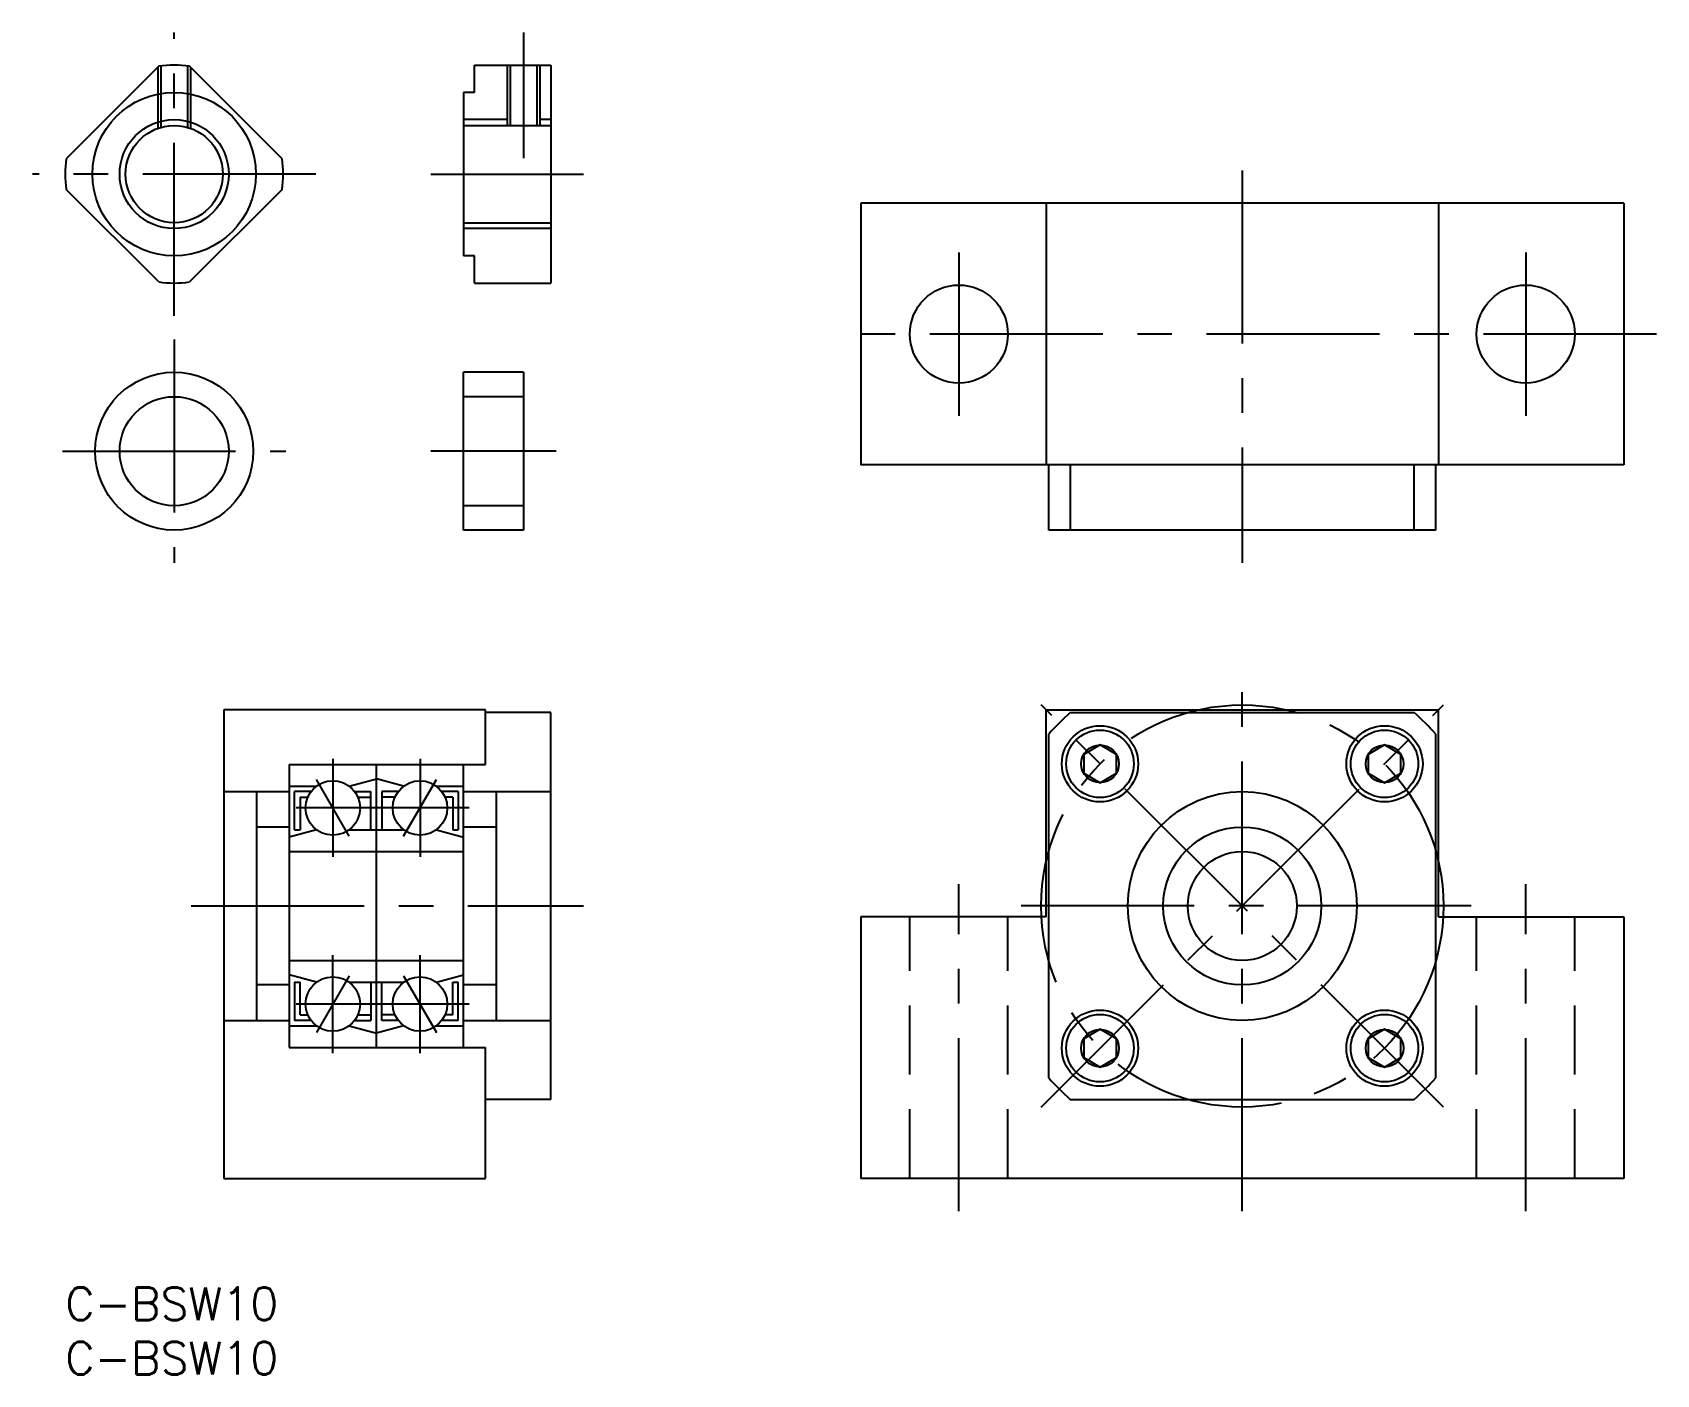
# Model space of a CAD drawing. Extents: x -3 to 146, y -8 to 115.
import ezdxf

# ---------------------------------------------------------------- set-up
doc = ezdxf.new("R2010")
doc.units = 0
doc.header["$LTSCALE"] = 0.5
doc.linetypes.add('CENTER', pattern=[50.8, 31.75, -6.35, 6.35, -6.35])
doc.linetypes.add('DASHED', pattern=[19.05, 12.7, -6.35])
for name, color, linetype in [('MSM_CENTER', 1, 'CENTER'), ('MSM_CONTINUOUS', 7, 'CONTINUOUS'), ('MSM_DASHED', 4, 'DASHED'), ('MSM_NARROW', 5, 'CONTINUOUS'), ('MSM_PART_NUMBER', 7, 'CONTINUOUS')]:
    doc.layers.add(name, color=color, linetype=linetype)
doc.styles.get("Standard").update_dxf_attribs({"font": 'txt.shx', "height": 3, "bigfont": 'bigfont.shx'})

# ---------------------------------------------------------------- blocks, each defined once
blk = doc.blocks.new('*U3')
at = {"layer": 'MSM_PART_NUMBER'}
blk.add_text('C-BSW10', height=3, dxfattribs=at).set_placement((0, -3))
blk = doc.blocks.new('*U4')
at = {"layer": 'MSM_PART_NUMBER'}
blk.add_text('C-BSW10', height=3, dxfattribs=at).set_placement((0, -8))

msp = doc.modelspace()

# ---------------------------------------------------------------- linework, layer by layer
at = {"layer": 'MSM_CENTER'}
for p, q in [((10, 89.17), (10, 115.17)), ((42.05, 115.17), (42.05, 103.63)), ((23, 102.17), (-3, 102.17)), ((33.55, 102.17), (47.55, 102.17)), ((107.98, 102.49), (107.98, 66.49)), ((81.98, 94.99), (81.98, 79.99)), ((133.98, 94.99), (133.98, 79.99)), ((10, 86.99), (10, 66.49)), ((145.98, 87.49), (69.98, 87.49)), ((-0.25, 76.74), (20.25, 76.74)), ((45.05, 76.74), (33.55, 76.74)), ((107.98, 7), (107.98, 56.45)), ((89.53, 16.55), (126.43, 53.45)), ((126.43, 16.55), (89.53, 53.45)), ((24.55, 48.5), (24.55, 39.5)), ((32.55, 48.5), (32.55, 39.5)), ((26.05, 41.4), (23.05, 46.6)), ((31.05, 41.4), (34.05, 46.6)), ((37.05, 44), (20.05, 44)), ((81.98, 7), (81.98, 37)), ((133.98, 7), (133.98, 37)), ((11.55, 35), (47.55, 35)), ((128.98, 35), (86.98, 35)), ((24.55, 21.5), (24.55, 30.5)), ((32.55, 21.5), (32.55, 30.5)), ((26.05, 28.6), (23.05, 23.4)), ((31.05, 28.6), (34.05, 23.4)), ((37.05, 26), (20.05, 26))]:
    msp.add_line(p, q, dxfattribs=at)
msp.add_circle((107.98, 35), 18.45, dxfattribs=at)
at = {"layer": 'MSM_CONTINUOUS'}
for p, q in [((8.59, 112.07), (0.1, 103.58)), ((19.9, 103.58), (11.41, 112.07)), ((37.55, 112.17), (44.55, 112.17)), ((37.55, 109.67), (37.55, 112.17)), ((40.82, 112.17), (40.82, 106.63)), ((43.28, 112.17), (43.28, 106.63)), ((44.55, 112.17), (44.55, 92.17)), ((36.55, 109.67), (36.55, 94.67)), ((37.55, 109.67), (36.55, 109.67)), ((36.55, 106.63), (44.55, 106.63)), ((8.59, 92.27), (0.1, 100.75)), ((19.9, 100.75), (11.41, 92.27)), ((72.98, 99.49), (72.98, 75.49)), ((142.98, 99.49), (72.98, 99.49)), ((89.98, 99.49), (89.98, 75.49)), ((125.98, 99.49), (125.98, 75.49)), ((142.98, 99.49), (142.98, 75.49)), ((36.55, 97.71), (44.55, 97.71)), ((37.55, 94.67), (36.55, 94.67)), ((37.55, 92.17), (37.55, 94.67)), ((37.55, 92.17), (44.55, 92.17)), ((36.55, 69.49), (36.55, 83.99)), ((42.05, 83.99), (36.55, 83.99)), ((42.05, 83.99), (42.05, 69.49)), ((42.05, 81.74), (36.55, 81.74)), ((142.98, 75.49), (72.98, 75.49)), ((90.23, 69.49), (90.23, 75.49)), ((92.2, 75.49), (92.2, 69.49)), ((123.76, 69.49), (123.76, 75.49)), ((125.73, 69.49), (125.73, 75.49)), ((42.05, 71.74), (36.55, 71.74)), ((42.05, 69.49), (36.55, 69.49)), ((125.73, 69.49), (90.23, 69.49)), ((14.55, 53), (14.55, 10)), ((38.55, 53), (14.55, 53)), ((38.55, 48), (38.55, 53)), ((44.55, 52.75), (38.55, 52.75)), ((44.55, 17.25), (44.55, 52.75)), ((89.98, 53), (125.98, 53)), ((89.98, 34), (89.98, 53)), ((92.2, 52.75), (123.76, 52.75)), ((125.98, 34), (125.98, 53)), ((90.23, 19.22), (90.23, 50.78)), ((125.73, 19.22), (125.73, 50.78)), ((94.93, 49.78), (93.43, 48.91)), ((96.43, 48.91), (94.93, 49.78)), ((121.03, 49.78), (119.53, 48.91)), ((122.53, 48.91), (121.03, 49.78)), ((20.55, 48), (20.55, 22)), ((20.55, 48), (38.55, 48)), ((28.55, 22), (28.55, 48)), ((36.55, 22), (36.55, 48)), ((93.43, 48.91), (93.43, 47.18)), ((96.43, 47.18), (96.43, 48.91)), ((119.53, 48.91), (119.53, 47.18)), ((122.53, 47.18), (122.53, 48.91)), ((26.05, 46), (28.55, 46.67)), ((31.05, 46), (28.55, 46.67)), ((93.43, 47.18), (94.93, 46.31)), ((94.93, 46.31), (96.43, 47.18)), ((119.53, 47.18), (121.03, 46.31)), ((121.03, 46.31), (122.53, 47.18)), ((14.55, 45.5), (20.55, 45.5)), ((17.55, 45.5), (17.55, 24.5)), ((20.55, 46), (23.05, 46)), ((22.55, 45.5), (21.05, 45.5)), ((21.05, 42), (21.05, 45.5)), ((21.55, 45), (21.55, 42)), ((21.55, 45), (22.26, 45)), ((26.55, 45.5), (28.05, 45.5)), ((26.84, 45), (28.05, 45)), ((28.05, 42), (28.05, 45.5)), ((29.05, 45.5), (29.05, 42)), ((30.55, 45.5), (29.05, 45.5)), ((30.26, 45), (29.05, 45)), ((34.05, 46), (36.55, 46)), ((36.05, 45.5), (34.55, 45.5)), ((35.55, 45), (34.84, 45)), ((35.55, 45), (35.55, 42)), ((36.05, 45.5), (36.05, 42)), ((36.55, 45.5), (44.55, 45.5)), ((39.55, 45.5), (39.55, 24.5)), ((20.55, 42.25), (17.55, 42.25)), ((23.05, 42), (20.55, 41.33)), ((21.05, 42), (21.55, 42)), ((26.05, 42), (31.05, 42)), ((34.05, 42), (36.55, 41.33)), ((35.55, 42), (36.05, 42)), ((39.55, 42.25), (36.55, 42.25)), ((20.55, 40), (36.55, 40)), ((72.98, 34), (72.98, 10)), ((89.98, 34), (72.98, 34)), ((125.98, 34), (142.98, 34)), ((142.98, 34), (142.98, 10)), ((20.55, 30), (36.55, 30)), ((23.05, 28), (20.55, 28.67)), ((34.05, 28), (36.55, 28.67)), ((20.55, 27.75), (17.55, 27.75)), ((21.05, 28), (21.55, 28)), ((21.05, 28), (21.05, 24.5)), ((21.55, 25), (21.55, 28)), ((26.05, 28), (31.05, 28)), ((28.05, 28), (28.05, 24.5)), ((29.05, 24.5), (29.05, 28)), ((35.55, 25), (35.55, 28)), ((35.55, 28), (36.05, 28)), ((36.05, 24.5), (36.05, 28)), ((39.55, 27.75), (36.55, 27.75)), ((14.55, 24.5), (20.55, 24.5)), ((20.55, 24), (23.05, 24)), ((22.55, 24.5), (21.05, 24.5)), ((21.55, 25), (22.26, 25)), ((26.05, 24), (28.55, 23.33)), ((26.55, 24.5), (28.05, 24.5)), ((26.84, 25), (28.05, 25)), ((31.05, 24), (28.55, 23.33)), ((30.26, 25), (29.05, 25)), ((30.55, 24.5), (29.05, 24.5)), ((34.05, 24), (36.55, 24)), ((36.05, 24.5), (34.55, 24.5)), ((35.55, 25), (34.84, 25)), ((36.55, 24.5), (44.55, 24.5)), ((94.93, 23.69), (93.43, 22.82)), ((93.43, 22.82), (93.43, 21.09)), ((96.43, 22.82), (94.93, 23.69)), ((96.43, 21.09), (96.43, 22.82)), ((121.03, 23.69), (119.53, 22.82)), ((119.53, 22.82), (119.53, 21.09)), ((122.53, 22.82), (121.03, 23.69)), ((122.53, 21.09), (122.53, 22.82)), ((20.55, 22), (38.55, 22)), ((38.55, 10), (38.55, 22)), ((93.43, 21.09), (94.93, 20.22)), ((94.93, 20.22), (96.43, 21.09)), ((119.53, 21.09), (121.03, 20.22)), ((121.03, 20.22), (122.53, 21.09)), ((44.55, 17.25), (38.55, 17.25)), ((92.2, 17.25), (123.76, 17.25)), ((14.55, 10), (38.55, 10)), ((142.98, 10), (72.98, 10))]:
    msp.add_line(p, q, dxfattribs=at)
for centre, radius in [((10, 102.17), 7.5), ((10, 102.17), 4.46), ((81.98, 87.49), 4.5), ((133.98, 87.49), 4.5), ((10, 76.74), 7.25), ((10, 76.74), 5), ((94.93, 48.05), 3.5), ((94.93, 48.05), 3.1), ((121.03, 48.05), 3.5), ((121.03, 48.05), 3.1), ((94.93, 48.05), 1.73), ((121.03, 48.05), 1.73), ((24.55, 44), 2.5), ((32.55, 44), 2.5), ((107.98, 35), 10.5), ((107.98, 35), 7.25), ((107.98, 35), 5), ((24.55, 26), 2.5), ((32.55, 26), 2.5), ((94.93, 21.95), 3.5), ((121.03, 21.95), 3.5), ((94.93, 21.95), 3.1), ((121.03, 21.95), 3.1), ((94.93, 21.95), 1.73), ((121.03, 21.95), 1.73)]:
    msp.add_circle(centre, radius, dxfattribs=at)
for centre, radius, start, end in [((10, 102.17), 10, 81.8699, 98.1301), ((10, 102.17), 10, 171.8699, 188.1301), ((10, 102.17), 10, 351.8699, 8.1301), ((10, 102.17), 10, 261.8699, 278.1301), ((107.98, 35), 23.75, 131.6371, 138.3629), ((107.98, 35), 23.75, 41.6371, 48.3629), ((107.98, 35), 23.75, 221.6371, 228.3629), ((107.98, 35), 23.75, 311.6371, 318.3629)]:
    msp.add_arc(centre, radius, start, end, dxfattribs=at)
at = {"layer": 'MSM_DASHED'}
for p, q in [((8.5, 111.98), (8.5, 106.37)), ((8.77, 112.09), (8.77, 106.45)), ((11.23, 112.09), (11.23, 106.45)), ((11.5, 111.98), (11.5, 106.37)), ((77.48, 10), (77.48, 34)), ((86.48, 10), (86.48, 34)), ((129.48, 10), (129.48, 34)), ((138.48, 10), (138.48, 34))]:
    msp.add_line(p, q, dxfattribs=at)
at = {"layer": 'MSM_NARROW'}
for p, q in [((40.55, 112.17), (40.55, 106.63)), ((43.55, 112.17), (43.55, 106.63)), ((40.55, 107.17), (36.55, 107.17)), ((44.55, 107.17), (43.55, 107.17)), ((44.55, 97.17), (36.55, 97.17))]:
    msp.add_line(p, q, dxfattribs=at)
msp.add_circle((10, 102.17), 5, dxfattribs=at)

# ---------------------------------------------------------------- block references
at = {"layer": 'MSM_CONTINUOUS'}
for name in ['*U3', '*U4']:
    msp.add_blockref(name, (0, 0), dxfattribs=at)

doc.saveas('drawing.dxf')
